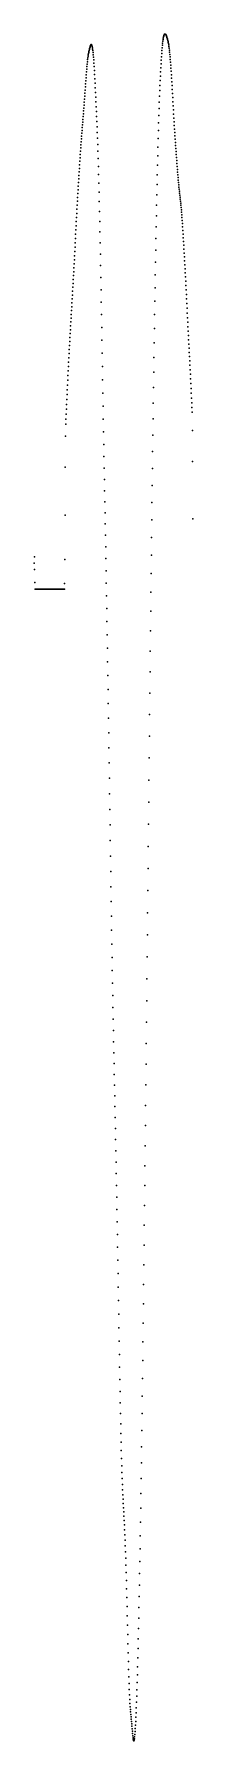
# Model space of a CAD drawing. Header units: metres. Extents: x 0 to 360, y -2615 to 1260.
import ezdxf

# ---------------------------------------------------------------- set-up
doc = ezdxf.new("R2010")
doc.units = ezdxf.units.M

msp = doc.modelspace()

# ---------------------------------------------------------------- linework, layer by layer
for p in [(291.5, 1243.9), (292, 1247.6), (292.5, 1250.8), (293, 1253.4), (293.5, 1255.4), (294, 1257), (294.5, 1258.1), (295, 1258.9), (295.5, 1259.5), (296, 1259.7), (296.5, 1259.7), (297, 1259.5), (297.5, 1259.2), (298, 1258.7), (298.5, 1258), (299, 1257.2), (299.5, 1256.2), (300, 1255.1), (300.5, 1253.8), (301, 1252.3), (301.5, 1250.8), (302, 1249.2), (302.5, 1247.4), (303, 1245.5), (303.5, 1243.3), (304, 1240.9), (121, 1201.8), (121.5, 1206), (122, 1209.7), (122.5, 1213), (123, 1215.8), (123.5, 1218.3), (124, 1220.6), (124.5, 1222.8), (125, 1224.9), (125.5, 1226.8), (126, 1228.7), (126.5, 1230.5), (127, 1232.1), (127.5, 1233.6), (128, 1234.8), (128.5, 1235.7), (129, 1236.1), (129.5, 1236.1), (130, 1235.7), (130.5, 1234.8), (131, 1233.3), (131.5, 1231.4), (132, 1228.9), (132.5, 1225.8), (133, 1222.2), (133.5, 1218), (134, 1213.1), (134.5, 1207.5), (135, 1201.1), (288.5, 1208.4), (289, 1215.8), (289.5, 1222.6), (290, 1228.8), (290.5, 1234.5), (291, 1239.5), (304.5, 1238.2), (305, 1235.1), (305.5, 1231.6), (306, 1227.7), (306.5, 1223.4), (307, 1218.7), (307.5, 1213.6), (308, 1208.2), (308.5, 1202.3), (118, 1167.5), (118.5, 1174), (119, 1180.3), (119.5, 1186.3), (120, 1191.9), (120.5, 1197), (135.5, 1194), (136, 1186.1), (136.5, 1177.4), (137, 1168.1), (286, 1164.6), (286.5, 1174.4), (287, 1183.6), (287.5, 1192.3), (288, 1200.6), (309, 1196.1), (309.5, 1189.5), (310, 1182.6), (310.5, 1175.3), (311, 1167.7), (115, 1125.8), (115.5, 1132.8), (116, 1139.8), (116.5, 1146.8), (117, 1153.8), (117.5, 1160.7), (137.5, 1158.4), (138, 1148.2), (138.5, 1137.9), (139, 1127.3), (284.5, 1131.5), (285, 1143.3), (285.5, 1154.3), (311.5, 1159.8), (312, 1151.6), (312.5, 1143), (313, 1134.1), (313.5, 1125.1), (112, 1085.3), (112.5, 1091.8), (113, 1098.4), (113.5, 1105.2), (114, 1112), (114.5, 1118.9), (139.5, 1116.6), (140, 1105.8), (140.5, 1094.8), (283, 1090.6), (283.5, 1105.2), (284, 1118.8), (314, 1115.8), (314.5, 1106.4), (315, 1097), (315.5, 1087.6), (109, 1047.5), (109.5, 1053.7), (110, 1059.9), (110.5, 1066.1), (111, 1072.4), (111.5, 1078.8), (141, 1083.8), (141.5, 1072.6), (142, 1061.1), (142.5, 1049.2), (282, 1058.6), (282.5, 1075.1), (316, 1078.3), (316.5, 1069.2), (317, 1060.5), (317.5, 1052.1), (106, 1008.3), (106.5, 1015.2), (107, 1021.9), (107.5, 1028.4), (108, 1034.9), (108.5, 1041.2), (143, 1036.7), (143.5, 1023.5), (144, 1009.2), (281, 1022.7), (281.5, 1041.1), (318, 1044), (318.5, 1036.2), (319, 1028.6), (319.5, 1021.3), (320, 1014.1), (103.5, 971.1), (104, 979.1), (104.5, 986.8), (105, 994.2), (105.5, 1001.4), (144.5, 993.8), (145, 977.2), (280, 983.2), (280.5, 1003.4), (320.5, 1007), (321, 1000.1), (321.5, 993.2), (322, 986.4), (322.5, 979.6), (323, 972.8), (101, 930.9), (101.5, 938.9), (102, 946.9), (102.5, 954.9), (103, 963), (145.5, 959.5), (146, 940.8), (279, 940.4), (279.5, 962.2), (323.5, 966), (324, 959.4), (324.5, 952.8), (325, 946.3), (325.5, 940.1), (326, 934), (99, 897.6), (99.5, 906.1), (100, 914.5), (100.5, 922.7), (146.5, 921.2), (147, 900.7), (278, 895), (278.5, 918), (326.5, 928.2), (327, 922.7), (327.5, 917.4), (328, 912.4), (328.5, 907.6), (329, 902.9), (329.5, 898.4), (330, 893.9), (96.5, 852.7), (97, 862.2), (97.5, 871.4), (98, 880.4), (98.5, 889), (147.5, 879.5), (148, 857.4), (277.5, 871.4), (330.5, 889.5), (331, 885.2), (331.5, 880.7), (332, 876.2), (332.5, 871.4), (333, 866.5), (333.5, 861.2), (334, 855.6), (94.5, 815.5), (95, 824.9), (95.5, 834.1), (96, 843.4), (148.5, 834.5), (276.5, 822), (277, 847.1), (334.5, 849.7), (335, 843.3), (335.5, 836.6), (336, 829.5), (336.5, 822), (337, 814.2), (92.5, 775.9), (93, 785.9), (93.5, 796), (94, 805.9), (149, 810.7), (149.5, 786.1), (276, 796.1), (337.5, 806), (338, 797.6), (338.5, 789), (339, 780.3), (90.5, 738.4), (91, 747.5), (91.5, 756.8), (92, 766.2), (150, 760.6), (275, 741.7), (275.5, 769.4), (339.5, 771.5), (340, 762.8), (340.5, 754), (341, 745.1), (341.5, 736.2), (88.5, 702.6), (89, 711.5), (89.5, 720.4), (90, 729.4), (150.5, 734.2), (151, 707.2), (274.5, 713.2), (342, 727.2), (342.5, 718), (343, 708.7), (343.5, 699.1), (86.5, 667.3), (87, 676.2), (87.5, 685), (88, 693.8), (151.5, 679.5), (274, 683.9), (344, 689.3), (344.5, 679.3), (345, 669), (84, 623.6), (84.5, 632.2), (85, 640.9), (85.5, 649.7), (86, 658.5), (152, 651.4), (152.5, 623), (273, 622.9), (273.5, 653.8), (345.5, 658.6), (346, 648), (346.5, 637.3), (347, 626.6), (82, 588.8), (82.5, 597.6), (83, 606.3), (83.5, 614.9), (153, 594.1), (272.5, 591.3), (347.5, 616), (348, 605.6), (348.5, 595.3), (349, 585.3), (79.5, 543.7), (80, 552.9), (80.5, 562), (81, 571), (81.5, 579.9), (153.5, 564.9), (272, 558.9), (349.5, 575.5), (350, 565.8), (350.5, 556.2), (351, 546.7), (77.5, 505.3), (78, 515.2), (78.5, 524.9), (79, 534.4), (154, 535.2), (154.5, 505.2), (271.5, 525.8), (351.5, 537.1), (352, 527.6), (352.5, 517.9), (353, 508), (76, 473.9), (76.5, 484.6), (77, 495.1), (155, 475), (271, 492), (353.5, 498), (354, 487.7), (354.5, 477.2), (355, 466.5), (74, 430.3), (74.5, 441.3), (75, 452.2), (75.5, 463.1), (155.5, 444.8), (270.5, 457.4), (355.5, 455.6), (356, 444.6), (356.5, 433.7), (72.5, 396.9), (73, 408.1), (73.5, 419.2), (156, 414.9), (270, 422.2), (357, 422.8), (357.5, 412.1), (358, 401.4), (71.5, 374.3), (72, 385.7), (156.5, 385.5), (157, 356.6), (269, 349.5), (269.5, 386.2), (358.5, 360), (71, 347), (157.5, 328.5), (268.5, 312), (70.5, 276.4), (158, 301.1), (158.5, 274.5), (268, 273.9), (359, 289.6), (159, 248.6), (267.5, 235.4), (159.5, 223.1), (160, 198), (267, 196.4), (70, 167.9), (160.5, 173), (266.5, 157), (359.5, 159.3), (161, 147.8), (161.5, 122.2), (266, 117.2), (162, 96), (0, 58.7), (0.5, 73.3), (1, 44), (69.5, 66.7), (162.5, 69.1), (163, 41.6), (265.5, 76.7), (1.5, 14.7), (4, 0), (4.5, 0), (5, 0), (6.5, 0), (7, 0), (9.5, 0), (10, 0), (10.5, 0), (11, 0), (12, 0), (12.5, 0), (14, 0), (14.5, 0), (15, 0), (16.5, 0), (17, 0), (18.5, 0), (19, 0), (20.5, 0), (21, 0), (21.5, 0), (23, 0), (23.5, 0), (25.5, 0), (27, 0), (27.5, 0), (28, 0), (30.5, 0), (31, 0), (31.5, 0), (33, 0), (33.5, 0), (34, 0), (36, 0), (36.5, 0), (37, 0), (37.5, 0), (40, 0), (40.5, 0), (41, 0), (41.5, 0), (42.5, 0), (43, 0), (43.5, 0), (45.5, 0), (46, 0), (46.5, 0), (48, 0), (48.5, 0), (49, 0), (49.5, 0), (50, 0), (51.5, 0), (52, 0), (52.5, 0), (55.5, 0), (56, 0), (56.5, 0), (57, 0), (57.5, 0), (59.5, 0), (60, 0), (61.5, 0), (62, 0), (66, 0), (66.5, 0), (67, 0), (67.5, 0), (68.5, 0), (69, 12.5), (163.5, 13.5), (265, 35.3), (2, 0), (2.5, 0), (3, 0), (3.5, 0), (5.5, 0), (6, 0), (7.5, 0), (8, 0), (8.5, 0), (9, 0), (11.5, 0), (13, 0), (13.5, 0), (15.5, 0), (16, 0), (17.5, 0), (18, 0), (19.5, 0), (20, 0), (22, 0), (22.5, 0), (24, 0), (24.5, 0), (25, 0), (26, 0), (26.5, 0), (28.5, 0), (29, 0), (29.5, 0), (30, 0), (32, 0), (32.5, 0), (34.5, 0), (35, 0), (35.5, 0), (38, 0), (38.5, 0), (39, 0), (39.5, 0), (42, 0), (44, 0), (44.5, 0), (45, 0), (47, 0), (47.5, 0), (50.5, 0), (51, 0), (53, 0), (53.5, 0), (54, 0), (54.5, 0), (55, 0), (58, 0), (58.5, 0), (59, 0), (60.5, 0), (61, 0), (62.5, 0), (63, 0), (63.5, 0), (64, 0), (64.5, 0), (65, 0), (65.5, 0), (68, 0), (164, -15.1), (264.5, -7), (164.5, -44.2), (165, -73.8), (264, -50.4), (165.5, -103.7), (263.5, -95.1), (166, -134.1), (263, -141.1), (166.5, -164.9), (262.5, -188.2), (167, -196.2), (167.5, -228), (168, -260.2), (262, -236), (168.5, -293.1), (261.5, -284.6), (169, -326.5), (261, -333.8), (169.5, -360.5), (260.5, -383.5), (170, -394.9), (170.5, -429.7), (171, -464.8), (260, -433.5), (171.5, -500.1), (259.5, -483.7), (172, -535.4), (259, -533.9), (172.5, -570.9), (173, -606.2), (258.5, -584.1), (173.5, -641.2), (258, -634.3), (174, -675.7), (257.5, -684.5), (174.5, -709.6), (257, -734.7), (175, -742.6), (175.5, -774.7), (176, -805.9), (256.5, -784.9), (176.5, -836.3), (256, -835), (177, -865.8), (255.5, -884.9), (177.5, -894.5), (178, -922.5), (178.5, -949.8), (255, -934.5), (179, -976.3), (179.5, -1002.2), (254.5, -983.3), (180, -1027.6), (254, -1031.4), (180.5, -1052.6), (181, -1077.3), (253.5, -1078.8), (181.5, -1101.8), (182, -1126.2), (182.5, -1150.6), (253, -1125.7), (183, -1175), (183.5, -1199.5), (252.5, -1172.2), (184, -1224.3), (252, -1218.2), (184.5, -1249.5), (185, -1275), (251.5, -1263.8), (185.5, -1300.9), (251, -1309.1), (186, -1327.1), (186.5, -1353.7), (250.5, -1354.2), (187, -1380.7), (187.5, -1408.2), (250, -1399.3), (188, -1436.3), (188.5, -1464.9), (249.5, -1444.4), (189, -1494.1), (249, -1489.4), (189.5, -1523.8), (248.5, -1534.2), (190, -1554), (190.5, -1584.6), (248, -1578.7), (191, -1615.4), (247.5, -1622.7), (191.5, -1646.2), (192, -1677), (247, -1666.2), (192.5, -1707.4), (193, -1737.4), (246.5, -1709), (193.5, -1766.6), (246, -1751.1), (194, -1794.8), (245.5, -1792.2), (194.5, -1821.8), (195, -1847.5), (245, -1832.4), (195.5, -1872), (196, -1895), (244.5, -1871.8), (196.5, -1916.7), (197, -1937), (244, -1910.2), (197.5, -1956), (198, -1973.7), (243.5, -1947.6), (198.5, -1990.1), (199, -2005.4), (243, -1983.9), (199.5, -2019.5), (200, -2032.6), (200.5, -2044.7), (242, -2053.2), (242.5, -2019.1), (201, -2055.9), (201.5, -2066.3), (202, -2076.1), (202.5, -2085.6), (241.5, -2086.2), (203, -2095), (203.5, -2104.5), (204, -2114.4), (204.5, -2124.7), (241, -2118.1), (205, -2135.5), (205.5, -2147), (206, -2159.1), (240.5, -2149), (206.5, -2171.9), (207, -2185.5), (207.5, -2200.1), (239.5, -2207.3), (240, -2178.7), (208, -2215.8), (208.5, -2232.6), (239, -2234.7), (209, -2250.6), (209.5, -2269.6), (238.5, -2261.1), (210, -2289.5), (210.5, -2310), (237.5, -2311.7), (238, -2286.7), (211, -2331.1), (211.5, -2352.3), (236.5, -2359.9), (237, -2336.1), (212, -2373.6), (212.5, -2394.5), (236, -2383.1), (213, -2414.8), (213.5, -2434.3), (235, -2426.5), (235.5, -2405.3), (214, -2452.6), (214.5, -2469.5), (234, -2465.1), (234.5, -2446.5), (215, -2484.8), (215.5, -2498.4), (216, -2510.4), (232.5, -2513.6), (233, -2498.7), (233.5, -2482.5), (216.5, -2520.8), (217, -2529.7), (217.5, -2537.2), (218, -2543.5), (218.5, -2549.2), (219, -2554.6), (231, -2551.1), (231.5, -2539.8), (232, -2527.3), (219.5, -2559.9), (220, -2565.3), (220.5, -2570.7), (221, -2576.1), (221.5, -2581.7), (222, -2587.3), (222.5, -2593), (228.5, -2593.8), (229, -2586.7), (229.5, -2579), (230, -2570.6), (230.5, -2561.3), (223, -2598.4), (223.5, -2603.5), (224, -2607.8), (224.5, -2611.2), (225, -2613.6), (225.5, -2614.8), (226, -2614.7), (226.5, -2613.2), (227, -2610.1), (227.5, -2605.7), (228, -2600.2)]:
    msp.add_point(p)

doc.saveas('drawing.dxf')
